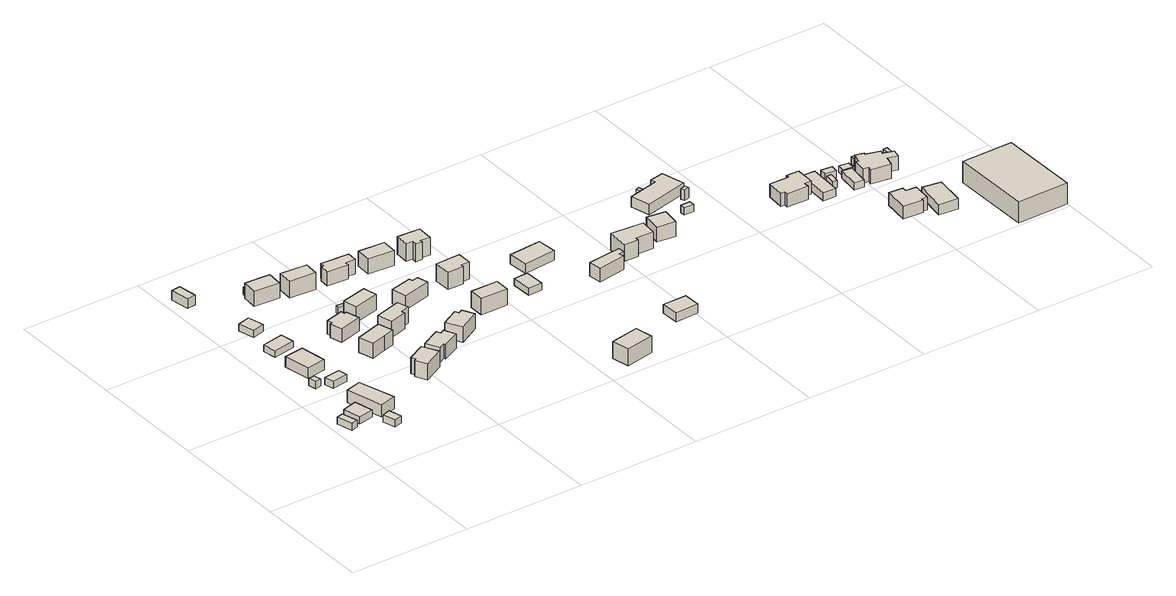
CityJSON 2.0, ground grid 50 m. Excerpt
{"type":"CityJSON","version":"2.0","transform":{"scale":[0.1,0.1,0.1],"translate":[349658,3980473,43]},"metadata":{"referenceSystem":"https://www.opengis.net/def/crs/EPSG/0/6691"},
"CityObjects":{
"building1":{"type":"Building","attributes":{"measuredHeight":3},"geometry":[{"type":"Solid","lod":"1","boundaries":[[[[0,1,2,3]],[[2,4,5,3]],[[1,6,4,2]],[[0,7,6,1]],[[3,5,7,0]],[[4,6,7,5]]]]}]},
"building2":{"type":"Building","attributes":{"measuredHeight":3},"geometry":[{"type":"Solid","lod":"1","boundaries":[[[[8,9,10,11]],[[10,12,13,11]],[[9,14,12,10]],[[8,15,14,9]],[[11,13,15,8]],[[12,14,15,13]]]]}]},
"building3":{"type":"Building","attributes":{"measuredHeight":3},"geometry":[{"type":"Solid","lod":"1","boundaries":[[[[16,17,18,19]],[[18,20,21,19]],[[17,22,20,18]],[[16,23,22,17]],[[19,21,23,16]],[[20,22,23,21]]]]}]},
"building4":{"type":"Building","attributes":{"measuredHeight":3},"geometry":[{"type":"Solid","lod":"1","boundaries":[[[[24,25,26,27]],[[26,28,29,27]],[[25,30,28,26]],[[24,31,30,25]],[[27,29,31,24]],[[28,30,31,29]]]]}]},
"building5":{"type":"Building","attributes":{"measuredHeight":6.9},"geometry":[{"type":"Solid","lod":"1","boundaries":[[[[32,33,34,35]],[[34,36,37,35]],[[33,38,36,34]],[[32,39,38,33]],[[35,37,39,32]],[[36,38,39,37]]]]}]},
"building6":{"type":"Building","attributes":{"measuredHeight":3},"geometry":[{"type":"Solid","lod":"1","boundaries":[[[[40,41,42,43]],[[42,44,45,43]],[[41,46,44,42]],[[40,47,46,41]],[[43,45,47,40]],[[44,46,47,45]]]]}]},
"building7":{"type":"Building","attributes":{"measuredHeight":6},"geometry":[{"type":"Solid","lod":"1","boundaries":[[[[48,49,50,51]],[[50,52,53,51]],[[49,54,52,50]],[[48,55,54,49]],[[51,53,55,48]],[[52,54,55,53]]]]}]},
"building8":{"type":"Building","attributes":{"measuredHeight":2.8},"geometry":[{"type":"Solid","lod":"1","boundaries":[[[[56,57,58,59]],[[58,60,61,59]],[[57,62,60,58]],[[56,63,62,57]],[[59,61,63,56]],[[60,62,63,61]]]]}]},
"building9":{"type":"Building","attributes":{"measuredHeight":2.9},"geometry":[{"type":"Solid","lod":"1","boundaries":[[[[64,65,66,67]],[[66,68,69,67]],[[65,70,68,66]],[[64,71,70,65]],[[67,69,71,64]],[[68,70,71,69]]]]}]},
"building10":{"type":"Building","attributes":{"measuredHeight":4.5},"geometry":[{"type":"Solid","lod":"1","boundaries":[[[[72,73,74,75]],[[74,76,77,75]],[[73,78,76,74]],[[72,79,78,73]],[[75,77,79,72]],[[76,78,79,77]]]]}]},
"building11":{"type":"Building","attributes":{"measuredHeight":7.8},"geometry":[{"type":"Solid","lod":"1","boundaries":[[[[80,81,82,83,84,85]],[[84,86,87,85]],[[83,88,86,84]],[[82,89,88,83]],[[81,90,89,82]],[[80,91,90,81]],[[85,87,91,80]],[[86,88,89,90,91,87]]]]}]},
"building12":{"type":"Building","attributes":{"measuredHeight":7.4},"geometry":[{"type":"Solid","lod":"1","boundaries":[[[[92,93,94,95,96]],[[95,97,98,96]],[[94,99,97,95]],[[93,100,99,94]],[[92,101,100,93]],[[96,98,101,92]],[[97,99,100,101,98]]]]}]},
"building13":{"type":"Building","attributes":{"measuredHeight":3},"geometry":[{"type":"Solid","lod":"1","boundaries":[[[[102,103,104,105]],[[104,106,107,105]],[[103,108,106,104]],[[102,109,108,103]],[[105,107,109,102]],[[106,108,109,107]]]]}]},
"building14":{"type":"Building","attributes":{"measuredHeight":5.7},"geometry":[{"type":"Solid","lod":"1","boundaries":[[[[110,111,112,113,114,115,116,117]],[[116,118,119,117]],[[115,120,118,116]],[[114,121,120,115]],[[113,122,121,114]],[[112,123,122,113]],[[111,124,123,112]],[[110,125,124,111]],[[117,119,125,110]],[[118,120,121,122,123,124,125,119]]]]}]},
"building15":{"type":"Building","attributes":{"measuredHeight":7.7},"geometry":[{"type":"Solid","lod":"1","boundaries":[[[[126,127,128,129]],[[128,130,131,129]],[[127,132,130,128]],[[126,133,132,127]],[[129,131,133,126]],[[130,132,133,131]]]]}]},
"building16":{"type":"Building","attributes":{"measuredHeight":3},"geometry":[{"type":"Solid","lod":"1","boundaries":[[[[134,135,136,137]],[[136,138,139,137]],[[135,140,138,136]],[[134,141,140,135]],[[137,139,141,134]],[[138,140,141,139]]]]}]},
"building17":{"type":"Building","attributes":{"measuredHeight":7.7},"geometry":[{"type":"Solid","lod":"1","boundaries":[[[[142,143,144,145,146,147,148,149]],[[148,150,151,149]],[[147,152,150,148]],[[146,153,152,147]],[[145,154,153,146]],[[144,155,154,145]],[[143,156,155,144]],[[142,157,156,143]],[[149,151,157,142]],[[150,152,153,154,155,156,157,151]]]]}]},
"building18":{"type":"Building","attributes":{"measuredHeight":8},"geometry":[{"type":"Solid","lod":"1","boundaries":[[[[158,159,160,161]],[[160,162,163,161]],[[159,164,162,160]],[[158,165,164,159]],[[161,163,165,158]],[[162,164,165,163]]]]}]},
"building19":{"type":"Building","attributes":{"measuredHeight":7.7},"geometry":[{"type":"Solid","lod":"1","boundaries":[[[[166,167,168,169,170,171]],[[170,172,173,171]],[[169,174,172,170]],[[168,175,174,169]],[[167,176,175,168]],[[166,177,176,167]],[[171,173,177,166]],[[172,174,175,176,177,173]]]]}]},
"building20":{"type":"Building","attributes":{"measuredHeight":7.7},"geometry":[{"type":"Solid","lod":"1","boundaries":[[[[178,179,180,181]],[[180,182,183,181]],[[179,184,182,180]],[[178,185,184,179]],[[181,183,185,178]],[[182,184,185,183]]]]}]},
"building21":{"type":"Building","attributes":{"measuredHeight":7.6},"geometry":[{"type":"Solid","lod":"1","boundaries":[[[[186,187,188,189,190,191]],[[190,192,193,191]],[[189,194,192,190]],[[188,195,194,189]],[[187,196,195,188]],[[186,197,196,187]],[[191,193,197,186]],[[192,194,195,196,197,193]]]]}]},
"building22":{"type":"Building","attributes":{"measuredHeight":7.5},"geometry":[{"type":"Solid","lod":"1","boundaries":[[[[198,199,200,201,202,203,204,205]],[[204,206,207,205]],[[203,208,206,204]],[[202,209,208,203]],[[201,210,209,202]],[[200,211,210,201]],[[199,212,211,200]],[[198,213,212,199]],[[205,207,213,198]],[[206,208,209,210,211,212,213,207]]]]}]},
"building23":{"type":"Building","attributes":{"measuredHeight":7.5},"geometry":[{"type":"Solid","lod":"1","boundaries":[[[[214,215,216,217,218,219]],[[218,220,221,219]],[[217,222,220,218]],[[216,223,222,217]],[[215,224,223,216]],[[214,225,224,215]],[[219,221,225,214]],[[220,222,223,224,225,221]]]]}]},
"building24":{"type":"Building","attributes":{"measuredHeight":7.6},"geometry":[{"type":"Solid","lod":"1","boundaries":[[[[226,227,228,229]],[[228,230,231,229]],[[227,232,230,228]],[[226,233,232,227]],[[229,231,233,226]],[[230,232,233,231]]]]}]},
"building25":{"type":"Building","attributes":{"measuredHeight":8},"geometry":[{"type":"Solid","lod":"1","boundaries":[[[[234,235,236,237]],[[236,238,239,237]],[[235,240,238,236]],[[234,241,240,235]],[[237,239,241,234]],[[238,240,241,239]]]]}]},
"building26":{"type":"Building","attributes":{"measuredHeight":8.1},"geometry":[{"type":"Solid","lod":"1","boundaries":[[[[242,243,244,245]],[[244,246,247,245]],[[243,248,246,244]],[[242,249,248,243]],[[245,247,249,242]],[[246,248,249,247]]]]}]},
"building27":{"type":"Building","attributes":{"measuredHeight":8.4},"geometry":[{"type":"Solid","lod":"1","boundaries":[[[[250,251,252,253,254,255]],[[254,256,257,255]],[[253,258,256,254]],[[252,259,258,253]],[[251,260,259,252]],[[250,261,260,251]],[[255,257,261,250]],[[256,258,259,260,261,257]]]]}]},
"building28":{"type":"Building","attributes":{"measuredHeight":8.5},"geometry":[{"type":"Solid","lod":"1","boundaries":[[[[262,263,264,265,266,267,268,269]],[[268,270,271,269]],[[267,272,270,268]],[[266,273,272,267]],[[265,274,273,266]],[[264,275,274,265]],[[263,276,275,264]],[[262,277,276,263]],[[269,271,277,262]],[[270,272,273,274,275,276,277,271]]]]}]},
"building29":{"type":"Building","attributes":{"measuredHeight":2.9},"geometry":[{"type":"Solid","lod":"1","boundaries":[[[[278,279,280,281]],[[280,282,283,281]],[[279,284,282,280]],[[278,285,284,279]],[[281,283,285,278]],[[282,284,285,283]]]]}]},
"building30":{"type":"Building","attributes":{"measuredHeight":4.8},"geometry":[{"type":"Solid","lod":"1","boundaries":[[[[286,287,288,289]],[[288,290,291,289]],[[287,292,290,288]],[[286,293,292,287]],[[289,291,293,286]],[[290,292,293,291]]]]}]},
"building31":{"type":"Building","attributes":{"measuredHeight":4},"geometry":[{"type":"Solid","lod":"1","boundaries":[[[[294,295,296,297]],[[296,298,299,297]],[[295,300,298,296]],[[294,301,300,295]],[[297,299,301,294]],[[298,300,301,299]]]]}]},
"building32":{"type":"Building","attributes":{"measuredHeight":6.3},"geometry":[{"type":"Solid","lod":"1","boundaries":[[[[302,303,304,305,306,307]],[[306,308,309,307]],[[305,310,308,306]],[[304,311,310,305]],[[303,312,311,304]],[[302,313,312,303]],[[307,309,313,302]],[[308,310,311,312,313,309]]]]}]},
"building33":{"type":"Building","attributes":{"measuredHeight":8.1},"geometry":[{"type":"Solid","lod":"1","boundaries":[[[[314,315,316,317,318,319]],[[318,320,321,319]],[[317,322,320,318]],[[316,323,322,317]],[[315,324,323,316]],[[314,325,324,315]],[[319,321,325,314]],[[320,322,323,324,325,321]]]]}]},
"building34":{"type":"Building","attributes":{"measuredHeight":3},"geometry":[{"type":"Solid","lod":"1","boundaries":[[[[326,327,328,329]],[[328,330,331,329]],[[327,332,330,328]],[[326,333,332,327]],[[329,331,333,326]],[[330,332,333,331]]]]}]},
"building35":{"type":"Building","attributes":{"measuredHeight":7.9},"geometry":[{"type":"Solid","lod":"1","boundaries":[[[[334,335,336,337]],[[336,338,339,337]],[[335,340,338,336]],[[334,341,340,335]],[[337,339,341,334]],[[338,340,341,339]]]]}]},
"building36":{"type":"Building","attributes":{"measuredHeight":2.8},"geometry":[{"type":"Solid","lod":"1","boundaries":[[[[342,343,344,345]],[[344,346,347,345]],[[343,348,346,344]],[[342,349,348,343]],[[345,347,349,342]],[[346,348,349,347]]]]}]},
"building37":{"type":"Building","attributes":{"measuredHeight":3},"geometry":[{"type":"Solid","lod":"1","boundaries":[[[[350,351,352,353]],[[352,354,355,353]],[[351,356,354,352]],[[350,357,356,351]],[[353,355,357,350]],[[354,356,357,355]]]]}]},
"building38":{"type":"Building","attributes":{"measuredHeight":5.4},"geometry":[{"type":"Solid","lod":"1","boundaries":[[[[358,359,360,361,362,363]],[[362,364,365,363]],[[361,366,364,362]],[[360,367,366,361]],[[359,368,367,360]],[[358,369,368,359]],[[363,365,369,358]],[[364,366,367,368,369,365]]]]}]},
"building39":{"type":"Building","attributes":{"measuredHeight":4.4},"geometry":[{"type":"Solid","lod":"1","boundaries":[[[[370,371,372,373]],[[372,374,375,373]],[[371,376,374,372]],[[370,377,376,371]],[[373,375,377,370]],[[374,376,377,375]]]]}]},
"building40":{"type":"Building","attributes":{"measuredHeight":7.8},"geometry":[{"type":"Solid","lod":"1","boundaries":[[[[378,379,380,381,382,383,384,385,386,387]],[[386,388,389,387]],[[385,390,388,386]],[[384,391,390,385]],[[383,392,391,384]],[[382,393,392,383]],[[381,394,393,382]],[[380,395,394,381]],[[379,396,395,380]],[[378,397,396,379]],[[387,389,397,378]],[[388,390,391,392,393,394,395,396,397,389]]]]}]},
"building41":{"type":"Building","attributes":{"measuredHeight":3.7},"geometry":[{"type":"Solid","lod":"1","boundaries":[[[[398,399,400,401]],[[400,402,403,401]],[[399,404,402,400]],[[398,405,404,399]],[[401,403,405,398]],[[402,404,405,403]]]]}]},
"building42":{"type":"Building","attributes":{"measuredHeight":3},"geometry":[{"type":"Solid","lod":"1","boundaries":[[[[406,407,408,409]],[[408,410,411,409]],[[407,412,410,408]],[[406,413,412,407]],[[409,411,413,406]],[[410,412,413,411]]]]}]},
"building43":{"type":"Building","attributes":{"measuredHeight":3},"geometry":[{"type":"Solid","lod":"1","boundaries":[[[[414,415,416,417]],[[416,418,419,417]],[[415,420,418,416]],[[414,421,420,415]],[[417,419,421,414]],[[418,420,421,419]]]]}]},
"building44":{"type":"Building","attributes":{"measuredHeight":7.4},"geometry":[{"type":"Solid","lod":"1","boundaries":[[[[422,423,424,425,426,427,428,429]],[[428,430,431,429]],[[427,432,430,428]],[[426,433,432,427]],[[425,434,433,426]],[[424,435,434,425]],[[423,436,435,424]],[[422,437,436,423]],[[429,431,437,422]],[[430,432,433,434,435,436,437,431]]]]}]},
"building45":{"type":"Building","attributes":{"measuredHeight":3},"geometry":[{"type":"Solid","lod":"1","boundaries":[[[[438,439,440,441]],[[440,442,443,441]],[[439,444,442,440]],[[438,445,444,439]],[[441,443,445,438]],[[442,444,445,443]]]]}]},
"building46":{"type":"Building","attributes":{"measuredHeight":2.5},"geometry":[{"type":"Solid","lod":"1","boundaries":[[[[446,447,448,449]],[[448,450,451,449]],[[447,452,450,448]],[[446,453,452,447]],[[449,451,453,446]],[[450,452,453,451]]]]}]},
"building47":{"type":"Building","attributes":{"measuredHeight":4.3},"geometry":[{"type":"Solid","lod":"1","boundaries":[[[[454,455,456,457]],[[456,458,459,457]],[[455,460,458,456]],[[454,461,460,455]],[[457,459,461,454]],[[458,460,461,459]]]]}]},
"building48":{"type":"Building","attributes":{"measuredHeight":7.6},"geometry":[{"type":"Solid","lod":"1","boundaries":[[[[462,463,464,465,466,467,468,469,470,471,472,473,474,475]],[[474,476,477,475]],[[473,478,476,474]],[[472,479,478,473]],[[471,480,479,472]],[[470,481,480,471]],[[469,482,481,470]],[[468,483,482,469]],[[467,484,483,468]],[[466,485,484,467]],[[465,486,485,466]],[[464,487,486,465]],[[463,488,487,464]],[[462,489,488,463]],[[475,477,489,462]],[[476,478,479,480,481,482,483,484,485,486,487,488,489,477]]]]}]},
"building49":{"type":"Building","attributes":{"measuredHeight":3},"geometry":[{"type":"Solid","lod":"1","boundaries":[[[[490,491,492,493]],[[492,494,495,493]],[[491,496,494,492]],[[490,497,496,491]],[[493,495,497,490]],[[494,496,497,495]]]]}]},
"building50":{"type":"Building","attributes":{"measuredHeight":3},"geometry":[{"type":"Solid","lod":"1","boundaries":[[[[498,499,500,501]],[[500,502,503,501]],[[499,504,502,500]],[[498,505,504,499]],[[501,503,505,498]],[[502,504,505,503]]]]}]},
"building51":{"type":"Building","attributes":{"measuredHeight":3},"geometry":[{"type":"Solid","lod":"1","boundaries":[[[[506,507,508,509]],[[508,510,511,509]],[[507,512,510,508]],[[506,513,512,507]],[[509,511,513,506]],[[510,512,513,511]]]]}]},
"building52":{"type":"Building","attributes":{"measuredHeight":3},"geometry":[{"type":"Solid","lod":"1","boundaries":[[[[514,515,516,517]],[[516,518,519,517]],[[515,520,518,516]],[[514,521,520,515]],[[517,519,521,514]],[[518,520,521,519]]]]}]},
"building53":{"type":"Building","attributes":{"measuredHeight":8.9},"geometry":[{"type":"Solid","lod":"1","boundaries":[[[[522,523,524,525]],[[524,526,527,525]],[[523,528,526,524]],[[522,529,528,523]],[[525,527,529,522]],[[526,528,529,527]]]]}]}
},
"vertices":[
[29,295,45],[47,231,45],[20,223,45],[2,288,45],[20,223,75],[2,288,75],[47,231,75],[29,295,75],
[111,332,45],[130,254,45],[67,242,45],[50,316,45],[67,242,75],[50,316,75],[130,254,75],[111,332,75],
[176,216,45],[191,163,45],[158,153,45],[142,205,45],[158,153,75],[142,205,75],[191,163,75],[176,216,75],
[96,560,45],[102,529,45],[78,525,45],[71,558,45],[78,525,75],[71,558,75],[102,529,75],[96,560,75],
[115,385,45],[180,403,45],[225,253,45],[158,234,45],[225,253,97],[158,234,97],[180,403,97],[115,385,97],
[188,539,45],[195,499,45],[128,490,45],[120,529,45],[128,490,75],[120,529,75],[195,499,75],[188,539,75],
[75,706,45],[156,716,45],[174,609,45],[95,596,45],[174,609,89],[95,596,89],[156,716,89],[75,706,89],
[162,852,45],[172,795,45],[83,778,45],[73,835,45],[83,778,73],[73,835,73],[172,795,73],[162,852,73],
[133,1012,45],[150,945,45],[98,931,45],[81,998,45],[98,931,74],[81,998,74],[150,945,74],[133,1012,74],
[21,1227,44],[9,1306,44],[47,1310,44],[58,1232,44],[47,1310,84],[58,1232,84],[9,1306,84],[21,1227,84],
[520,385,45],[435,341,45],[411,387,45],[421,393,45],[412,411,45],[486,450,45],[412,411,112],[486,450,112],[421,393,112],[411,387,112],[435,341,112],[520,385,112],
[470,603,46],[423,589,46],[361,570,46],[343,632,46],[452,665,46],[343,632,108],[452,665,108],[361,570,108],[423,589,108],[470,603,108],
[262,1183,45],[260,1169,45],[234,1174,45],[237,1188,45],[234,1174,75],[237,1188,75],[260,1169,75],[262,1183,75],
[399,817,46],[402,802,46],[411,805,46],[427,748,46],[332,722,46],[319,773,46],[329,775,46],[323,797,46],[329,775,102],[323,797,102],[319,773,102],[332,722,102],[427,748,102],[411,805,102],[402,802,102],[399,817,102],
[225,1164,45],[331,1158,45],[327,1093,45],[221,1099,45],[327,1093,108],[221,1099,108],[331,1158,108],[225,1164,108],
[458,893,46],[457,878,46],[431,880,46],[432,895,46],[431,880,76],[432,895,76],[457,878,76],[458,893,76],
[640,452,46],[568,416,46],[565,423,46],[539,410,46],[511,465,46],[591,505,46],[599,489,46],[617,498,46],[599,489,107],[617,498,107],[591,505,107],[511,465,107],[539,410,107],[565,423,107],[568,416,107],[640,452,107],
[360,1134,45],[469,1126,45],[465,1064,45],[356,1071,45],[465,1064,115],[356,1071,115],[469,1126,115],[360,1134,115],
[599,687,47],[561,676,47],[565,663,47],[494,642,47],[477,703,47],[585,734,47],[477,703,115],[585,734,115],[494,642,115],[565,663,115],[561,676,115],[599,687,115],
[437,856,46],[544,882,46],[558,825,46],[451,798,46],[558,825,112],[451,798,112],[544,882,112],[437,856,112],
[648,533,46],[719,573,46],[728,556,46],[744,565,46],[770,519,46],[683,471,46],[770,519,110],[683,471,110],[744,565,110],[728,556,110],[719,573,110],[648,533,110],
[513,1098,46],[523,1097,46],[524,1115,46],[641,1109,46],[639,1065,46],[599,1067,46],[598,1051,46],[510,1056,46],[598,1051,106],[510,1056,106],[599,1067,106],[639,1065,106],[641,1109,106],[524,1115,106],[523,1097,106],[513,1098,106],
[628,826,47],[719,848,47],[722,833,47],[748,839,47],[760,793,47],[643,764,47],[760,793,106],[643,764,106],[748,839,106],[722,833,106],[719,848,106],[628,826,106],
[787,1096,45],[784,1032,45],[675,1038,45],[678,1102,45],[675,1038,108],[678,1102,108],[784,1032,108],[787,1096,108],
[958,585,43],[845,585,43],[845,647,43],[958,647,43],[845,647,111],[958,647,111],[845,585,111],[958,585,111],
[1189,28,43],[1070,5,43],[1055,78,43],[1174,101,43],[1055,78,113],[1174,101,113],[1070,5,113],[1189,28,113],
[951,807,41],[916,806,41],[916,794,41],[850,793,41],[848,864,41],[950,867,41],[848,864,114],[950,867,114],[850,793,114],[916,794,114],[916,806,114],[951,807,114],
[842,1092,40],[936,1088,40],[933,1020,40],[893,1023,40],[892,1011,40],[865,1013,40],[867,1033,40],[839,1035,40],[867,1033,114],[839,1035,114],[865,1013,114],[892,1011,114],[893,1023,114],[933,1020,114],[936,1088,114],[842,1092,114],
[1119,687,37],[1122,602,37],[1064,601,37],[1061,685,37],[1064,601,66],[1061,685,66],[1122,602,66],[1119,687,66],
[1268,821,36],[1275,740,36],[1141,728,36],[1133,809,36],[1141,728,76],[1133,809,76],[1275,740,76],[1268,821,76],
[1382,226,37],[1481,226,37],[1483,155,37],[1385,152,37],[1483,155,74],[1385,152,74],[1481,226,74],[1382,226,74],
[1315,580,36],[1454,597,36],[1457,571,36],[1435,566,36],[1439,544,36],[1322,527,36],[1439,544,93],[1322,527,93],[1435,566,93],[1457,571,93],[1454,597,93],[1315,580,93],
[1614,671,35],[1608,600,35],[1534,602,35],[1532,588,35],[1473,591,35],[1479,681,35],[1473,591,104],[1479,681,104],[1532,588,104],[1534,602,104],[1608,600,104],[1614,671,104],
[1620,718,36],[1617,693,36],[1550,699,36],[1551,726,36],[1550,699,66],[1551,726,66],[1617,693,66],[1620,718,66],
[1642,628,35],[1653,705,35],[1730,695,35],[1720,619,35],[1730,695,96],[1720,619,96],[1653,705,96],[1642,628,96],
[1778,927,33],[1785,910,33],[1768,906,33],[1763,922,33],[1768,906,61],[1763,922,61],[1785,910,61],[1778,927,61],
[1869,741,33],[1870,718,33],[1829,720,33],[1829,741,33],[1829,720,63],[1829,741,63],[1870,718,63],[1869,741,63],
[1838,909,29],[1832,928,29],[1891,940,29],[1916,843,29],[1732,799,29],[1711,878,29],[1732,799,72],[1711,878,72],[1916,843,72],[1891,940,72],[1832,928,72],[1838,909,72],
[1906,824,30],[1910,807,30],[1889,800,30],[1883,816,30],[1889,800,74],[1883,816,74],[1910,807,74],[1906,824,74],
[2162,556,27],[2163,573,27],[2146,573,27],[2152,648,27],[2232,646,27],[2232,659,27],[2284,658,27],[2283,579,27],[2253,578,27],[2253,556,27],[2253,578,82],[2253,556,82],[2283,579,82],[2284,658,82],[2232,659,82],[2232,646,82],[2152,648,82],[2146,573,82],[2163,573,82],[2162,556,82],
[2292,518,25],[2298,656,25],[2352,654,25],[2345,516,25],[2352,654,59],[2345,516,59],[2298,656,59],[2292,518,59],
[2390,605,26],[2383,560,26],[2364,561,26],[2370,607,26],[2364,561,56],[2370,607,56],[2383,560,56],[2390,605,56],
[2422,646,26],[2418,616,26],[2373,620,26],[2377,651,26],[2373,620,56],[2377,651,56],[2418,616,56],[2422,646,56],
[2523,356,24],[2522,337,24],[2566,333,24],[2559,256,24],[2535,258,24],[2535,249,24],[2453,255,24],[2465,360,24],[2453,255,77],[2465,360,77],[2535,249,77],[2535,258,77],[2559,256,77],[2566,333,77],[2522,337,77],[2523,356,77],
[2475,599,25],[2464,510,25],[2423,513,25],[2434,604,25],[2423,513,55],[2434,604,55],[2464,510,55],[2475,599,55],
[2489,639,26],[2486,609,26],[2444,613,26],[2448,643,26],[2444,613,51],[2448,643,51],[2486,609,51],[2489,639,51],
[2670,326,21],[2654,200,21],[2574,207,21],[2594,338,21],[2574,207,64],[2594,338,64],[2654,200,64],[2670,326,64],
[2577,502,24],[2495,513,24],[2499,530,24],[2475,534,24],[2483,590,24],[2497,587,24],[2507,627,24],[2543,618,24],[2541,610,24],[2599,595,24],[2594,580,24],[2638,567,24],[2630,533,24],[2589,543,24],[2630,533,83],[2589,543,83],[2638,567,83],[2594,580,83],[2599,595,83],[2541,610,83],[2543,618,83],[2507,627,83],[2497,587,83],[2483,590,83],[2475,534,83],[2499,530,83],[2495,513,83],[2577,502,83],
[2569,654,26],[2566,633,26],[2514,640,26],[2517,661,26],[2514,640,56],[2517,661,56],[2566,633,56],[2569,654,56],
[2593,634,25],[2592,615,25],[2573,617,25],[2574,636,25],[2573,617,55],[2574,636,55],[2592,615,55],[2593,634,55],
[2621,632,24],[2621,614,24],[2604,615,24],[2605,633,24],[2604,615,54],[2605,633,54],[2621,614,54],[2621,632,54],
[2658,638,23],[2655,598,23],[2639,599,23],[2641,640,23],[2639,599,53],[2641,640,53],[2655,598,53],[2658,638,53],
[2995,353,8],[2999,18,8],[2785,15,8],[2781,351,8],[2785,15,97],[2781,351,97],[2999,18,97],[2995,353,97]
]}
